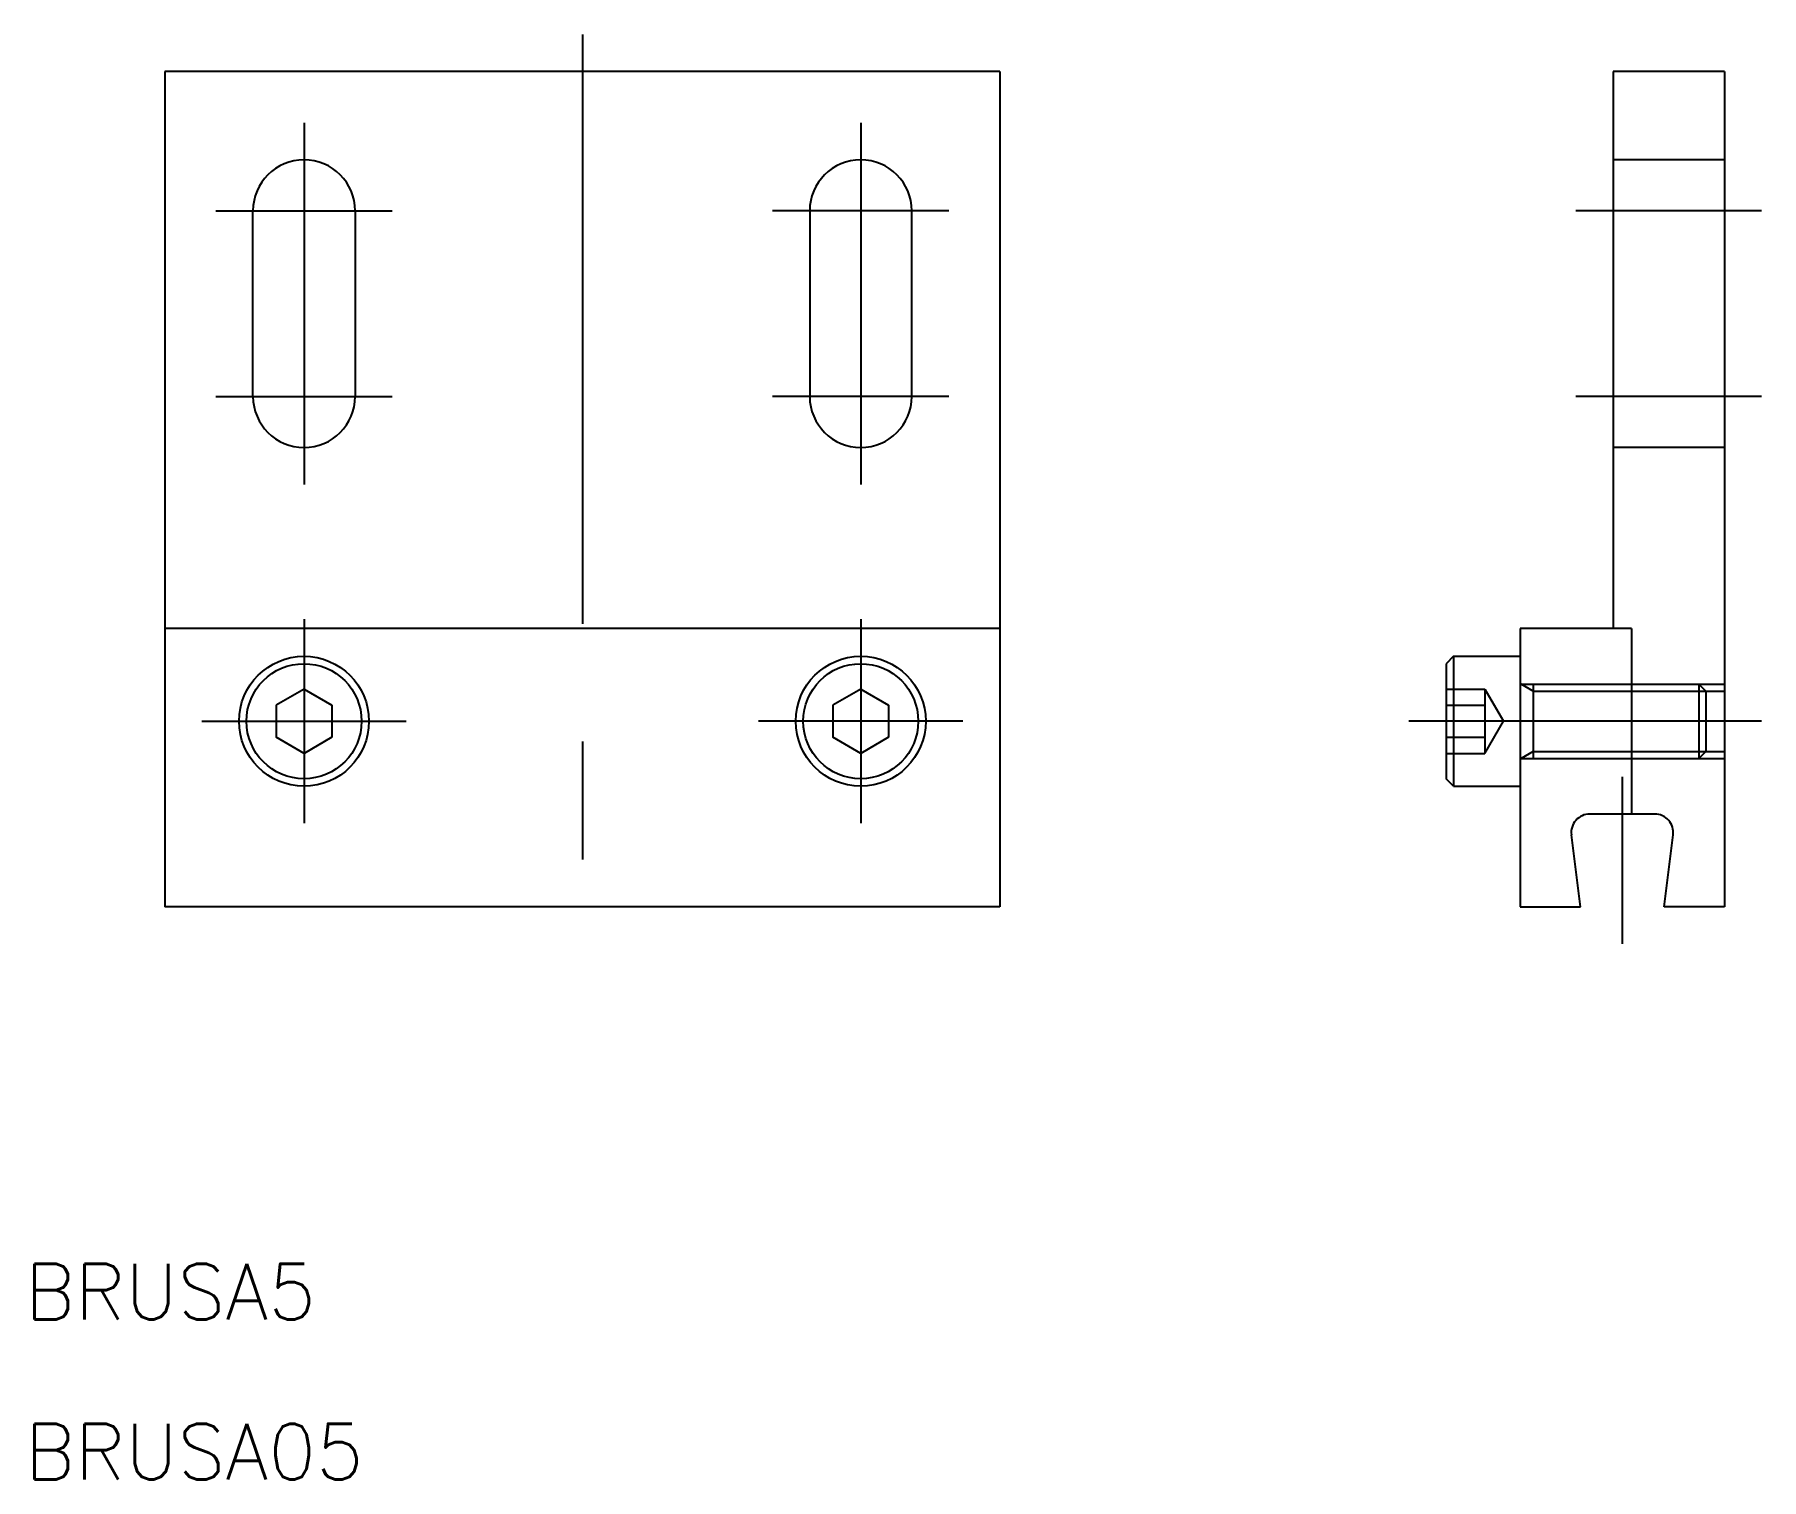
# Model space of a CAD drawing. Extents: x -29.5 to 63.5, y -30.9 to 47.
import ezdxf

# ---------------------------------------------------------------- set-up
doc = ezdxf.new("R2010")
doc.units = 0
doc.linetypes.add('CENTER', pattern=[50.8, 31.75, -6.35, 6.35, -6.35])
doc.linetypes.add('DASHED', pattern=[19.05, 12.7, -6.35])
doc.layers.get('0').update_dxf_attribs({"linetype": 'CONTINUOUS'})
doc.layers.add('CENTER', color=1, linetype='CENTER')
doc.styles.get("Standard").update_dxf_attribs({"font": 'txt.shx', "height": 3, "bigfont": 'bigfont.shx'})

msp = doc.modelspace()

# ---------------------------------------------------------------- linework, layer by layer
at = {"color": 7, "linetype": 'CONTINUOUS'}
for p, q in [((-22.5, 45), (-22.5, 0)), ((22.5, 45), (-22.5, 45)), ((22.5, 45), (22.5, 0)), ((55.54, 45), (55.54, 15)), ((61.54, 45), (55.54, 45)), ((61.54, 45), (61.54, 0)), ((-17.75, 27.5), (-17.75, 37.5)), ((-12.25, 37.5), (-12.25, 27.5)), ((12.25, 37.5), (12.25, 27.5)), ((17.75, 27.5), (17.75, 37.5)), ((22.5, 15), (-22.5, 15)), ((56.54, 15), (50.54, 15)), ((50.54, 15), (50.54, 0)), ((56.54, 15), (56.54, 5)), ((46.94, 13.5), (46.54, 13.1)), ((46.54, 13.1), (46.54, 6.9)), ((46.94, 13.5), (46.94, 6.5)), ((46.94, 13.5), (50.54, 13.5)), ((-15, 11.732), (-16.5, 10.866)), ((-15, 11.732), (-13.5, 10.866)), ((15, 11.732), (13.5, 10.866)), ((15, 11.732), (16.5, 10.866)), ((-16.5, 10.866), (-16.5, 9.134)), ((-13.5, 10.866), (-13.5, 9.134)), ((13.5, 10.866), (13.5, 9.134)), ((16.5, 10.866), (16.5, 9.134)), ((-15, 8.268), (-16.5, 9.134)), ((-13.5, 9.134), (-15, 8.268)), ((-14.25, 8.701), (-14.25, 8.701)), ((-13.875, 8.917), (-13.875, 8.918)), ((15, 8.268), (13.5, 9.134)), ((16.5, 9.134), (15, 8.268)), ((15.75, 8.701), (15.75, 8.701)), ((16.125, 8.917), (16.125, 8.918)), ((46.94, 6.5), (46.54, 6.9)), ((46.94, 6.5), (50.54, 6.5)), ((57.79, 5), (54.29, 5)), ((53.79, 0), (53.298, 3.874)), ((58.29, 0), (58.782, 3.874)), ((22.5, 0), (-22.5, 0)), ((50.54, 0), (53.79, 0)), ((61.54, 0), (58.29, 0))]:
    msp.add_line(p, q, dxfattribs=at)
at = {"color": 3, "linetype": 'DASHED'}
for p, q in [((61.54, 40.25), (55.54, 40.25)), ((61.54, 24.75), (55.54, 24.75)), ((46.54, 11.732), (48.64, 11.732)), ((48.64, 11.732), (48.64, 8.268)), ((48.64, 11.732), (49.64, 10)), ((50.54, 12), (61.54, 12)), ((51.24, 11.621), (50.583, 12)), ((51.24, 12), (51.24, 8)), ((51.24, 11.621), (61.54, 11.621)), ((60.161, 12), (60.161, 8)), ((60.54, 11.621), (60.161, 12)), ((60.54, 11.621), (60.54, 8.379)), ((46.54, 10.866), (48.64, 10.866)), ((48.64, 8.268), (49.64, 10)), ((46.54, 9.134), (48.64, 9.134)), ((51.24, 8.379), (50.583, 8)), ((51.24, 8.379), (61.54, 8.379)), ((60.161, 8), (60.54, 8.379)), ((46.54, 8.268), (48.64, 8.268)), ((50.54, 8), (61.54, 8))]:
    msp.add_line(p, q, dxfattribs=at)
at = {"color": 7, "linetype": 'CONTINUOUS'}
for centre, radius in [((-15, 10), 3.5), ((-15, 10), 3.1), ((15, 10), 3.5), ((15, 10), 3.1)]:
    msp.add_circle(centre, radius, dxfattribs=at)
for centre, radius, start, end in [((-15, 37.5), 2.75, 0, 180), ((15, 37.5), 2.75, 0, 180), ((-15, 27.5), 2.75, 180, 0), ((15, 27.5), 2.75, 180, 0), ((54.29, 4), 1, 90, 187.23829), ((57.79, 4), 1, 352.76171, 90)]:
    msp.add_arc(centre, radius, start, end, dxfattribs=at)
at = {"layer": 'CENTER', "color": 1, "linetype": 'CENTER'}
for p, q in [((0, 47), (0, -2)), ((-15, 42.25), (-15, 22.75)), ((15, 42.25), (15, 22.75)), ((-19.75, 37.5), (-10.25, 37.5)), ((19.75, 37.5), (10.25, 37.5)), ((63.54, 37.5), (53.54, 37.5)), ((-19.75, 27.5), (-10.25, 27.5)), ((19.75, 27.5), (10.25, 27.5)), ((63.54, 27.5), (53.54, 27.5)), ((-15, 15.5), (-15, 4.5)), ((15, 15.5), (15, 4.5)), ((-20.5, 10), (-9.5, 10)), ((20.5, 10), (9.5, 10)), ((63.54, 10), (44.54, 10)), ((56.04, 7), (56.04, -2))]:
    msp.add_line(p, q, dxfattribs=at)

# ---------------------------------------------------------------- texts
at = {"color": 7, "linetype": 'CONTINUOUS'}
for s, p in [('BRUSA5', (-30.036, -22.228)), ('BRUSA05', (-30.036, -30.852))]:
    msp.add_text(s, height=3, dxfattribs=at).set_placement(p)

doc.saveas('drawing.dxf')
